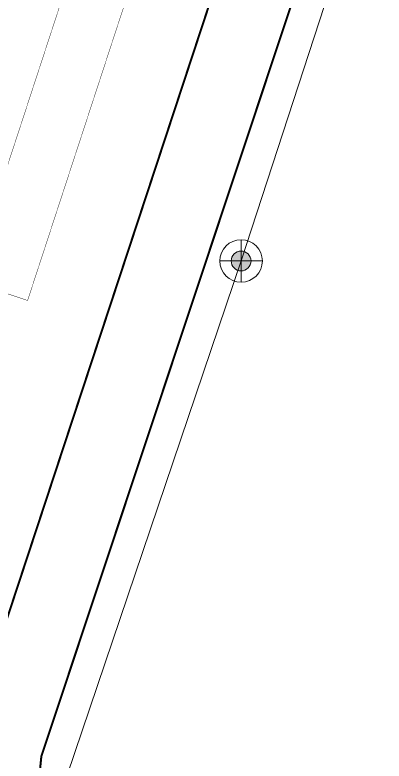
# Model space of a CAD drawing. Header units: inches. Extents: x 350994 to 353538, y 1581369 to 1583842.
# Drawn here: x 351557.62 to 351575.85, y 1583168.44 to 1583205.24 of the extents above; entities that cross this region are included whole.
import ezdxf

# ---------------------------------------------------------------- set-up
doc = ezdxf.new("R2010")
doc.units = ezdxf.units.IN
doc.header["$MEASUREMENT"] = 0
doc.linetypes.add('1', pattern=[0])
doc.linetypes.add('DASHDOTX2', pattern=[2, 1, -0.5, 0, -0.5])
for name, color, linetype in [('CULVERT', 255, '1'), ('EP TF', 5, 'Continuous'), ("ROAD'S", 1, '1')]:
    doc.layers.add(name, color=color, linetype=linetype)
doc.styles.get("Standard").update_dxf_attribs({"font": 'arial.ttf'})
doc.linetypes.add('SILT_FENCE', pattern='A,0.5,-0.2,["EP",Standard,S=0.1,R=0,X=-0.1,Y=-0.05],-0.2', length=0.9)

# ---------------------------------------------------------------- blocks, each defined once
blk = doc.blocks.new('EP1')
at = {"layer": 'EP TF', "lineweight": 5}
h = blk.add_hatch(color=252, dxfattribs=at)
edge = h.paths.add_edge_path()
edge.add_arc((351339.771, 1583222.914), 0.49, 0, 360)
at = {"layer": 'EP TF', "color": 252, "lineweight": 5}
for points in [[(351339.771, 1583223.964), (351339.771, 1583221.864)], [(351338.721, 1583222.914), (351340.821, 1583222.914)]]:
    blk.add_lwpolyline(points, dxfattribs=at)
for radius in [1.05, 0.49]:
    blk.add_circle((351339.771, 1583222.914), radius, dxfattribs=at)

msp = doc.modelspace()

# ---------------------------------------------------------------- linework, layer by layer
at = {"layer": 'CULVERT', "color": 250, "linetype": 'DASHDOTX2', "lineweight": 5, "ltscale": 2, "const_width": 0.02}
for points in [[(351567.114, 1583218.213), (351558.244, 1583191.154), (351387.534, 1583248.736), (351393.827, 1583272.769)], [(351564.207, 1583219.026), (351555.73, 1583193.167), (351389.414, 1583249.294), (351395.709, 1583272.041)]]:
    msp.add_lwpolyline(points, dxfattribs=at)
at = {"layer": 'EP TF', "color": 252, "linetype": 'SILT_FENCE', "lineweight": 5, "ltscale": 6, "elevation": 113.044}
msp.add_lwpolyline([(351445.066, 1582827.53), (351461.885, 1582877.562), (351478.84, 1582928.409), (351495.281, 1582976.378), (351513.131, 1583028.233), (351530.907, 1583079.051), (351553.178, 1583146.847), (351559.818, 1583166.634), (351568.789, 1583193.104), (351576.505, 1583216.751), (351588.968, 1583253.117), (351608.717, 1583313.215), (351618.436, 1583343.137), (351695.259, 1583575.026)], dxfattribs=at)
at = {"layer": "ROAD'S", "lineweight": 5, "const_width": 0.1}
for points in [[(351393.06, 1583275.668), (351462.322, 1583253.905), (351560.885, 1583222.306), (351564.853, 1583220.437), (351568.311, 1583218.792), (351570.496, 1583215.695), (351570.496, 1583215.695), (351555.306, 1583169.633)], [(351598.316, 1583258.496), (351589.667, 1583261.018), (351575.054, 1583217.114), (351558.923, 1583168.67), (351558.136, 1583160.814), (351560.789, 1583153.863), (351564.042, 1583149.878), (351565.009, 1583148.954), (351748.303, 1583085.5), (351764.431, 1583080.034)]]:
    msp.add_lwpolyline(points, dxfattribs=at)

# ---------------------------------------------------------------- block references
at = {"layer": 'EP TF', "color": 1, "lineweight": 5}
msp.add_blockref('EP1', (229.017, -29.809, 113.044), dxfattribs=at)

doc.saveas('drawing.dxf')
